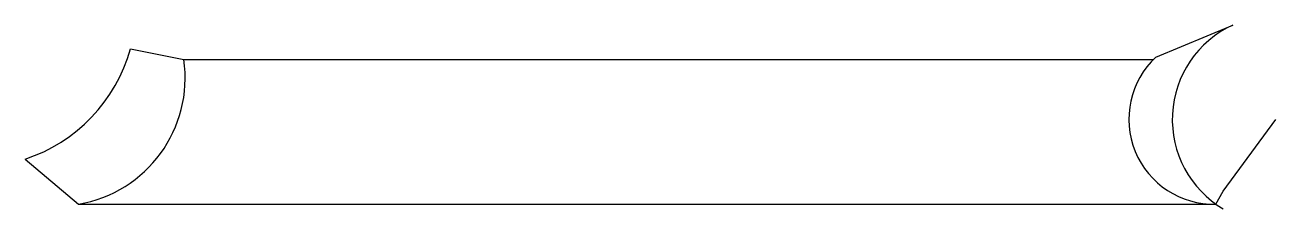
# Model space of a CAD drawing. Header units: millimetres. Extents: x 1593 to 5160, y 1233 to 1756.
import ezdxf

# ---------------------------------------------------------------- set-up
doc = ezdxf.new("R2010")
doc.units = ezdxf.units.MM

msp = doc.modelspace()

# ---------------------------------------------------------------- linework, layer by layer
for p, q in [((4816.7, 1665.2), (5036.4, 1756.4)), ((1894.1, 1688.8), (2046.2, 1658.5)), ((2046.2, 1658.5), (4810, 1658.5)), ((5009.3, 1283.7), (5159.6, 1487.6)), ((1593.4, 1374.8), (1745.4, 1246.5)), ((4988.5, 1246.5), (5009.3, 1283.7)), ((5009.3, 1283.7), (5009.3, 1283.7)), ((5009.3, 1283.7), (5009.3, 1283.7)), ((5009.3, 1283.7), (5009.3, 1283.7)), ((1745.4, 1246.5), (4766.1, 1246.5)), ((4766.1, 1246.5), (4988.5, 1246.5))]:
    msp.add_line(p, q)
for centre, radius, start, end in [((5159.6, 1487.6), 295.6, 114.6255, 239.4609), ((1451, 1812.3), 460, 288.0378, 344.4374), ((1685.5, 1606), 364.4, 279.4648, 8.2722), ((4982.3, 1488.6), 242.1, 133.1459, 271.4671)]:
    msp.add_arc(centre, radius, start, end)

doc.saveas('drawing.dxf')
